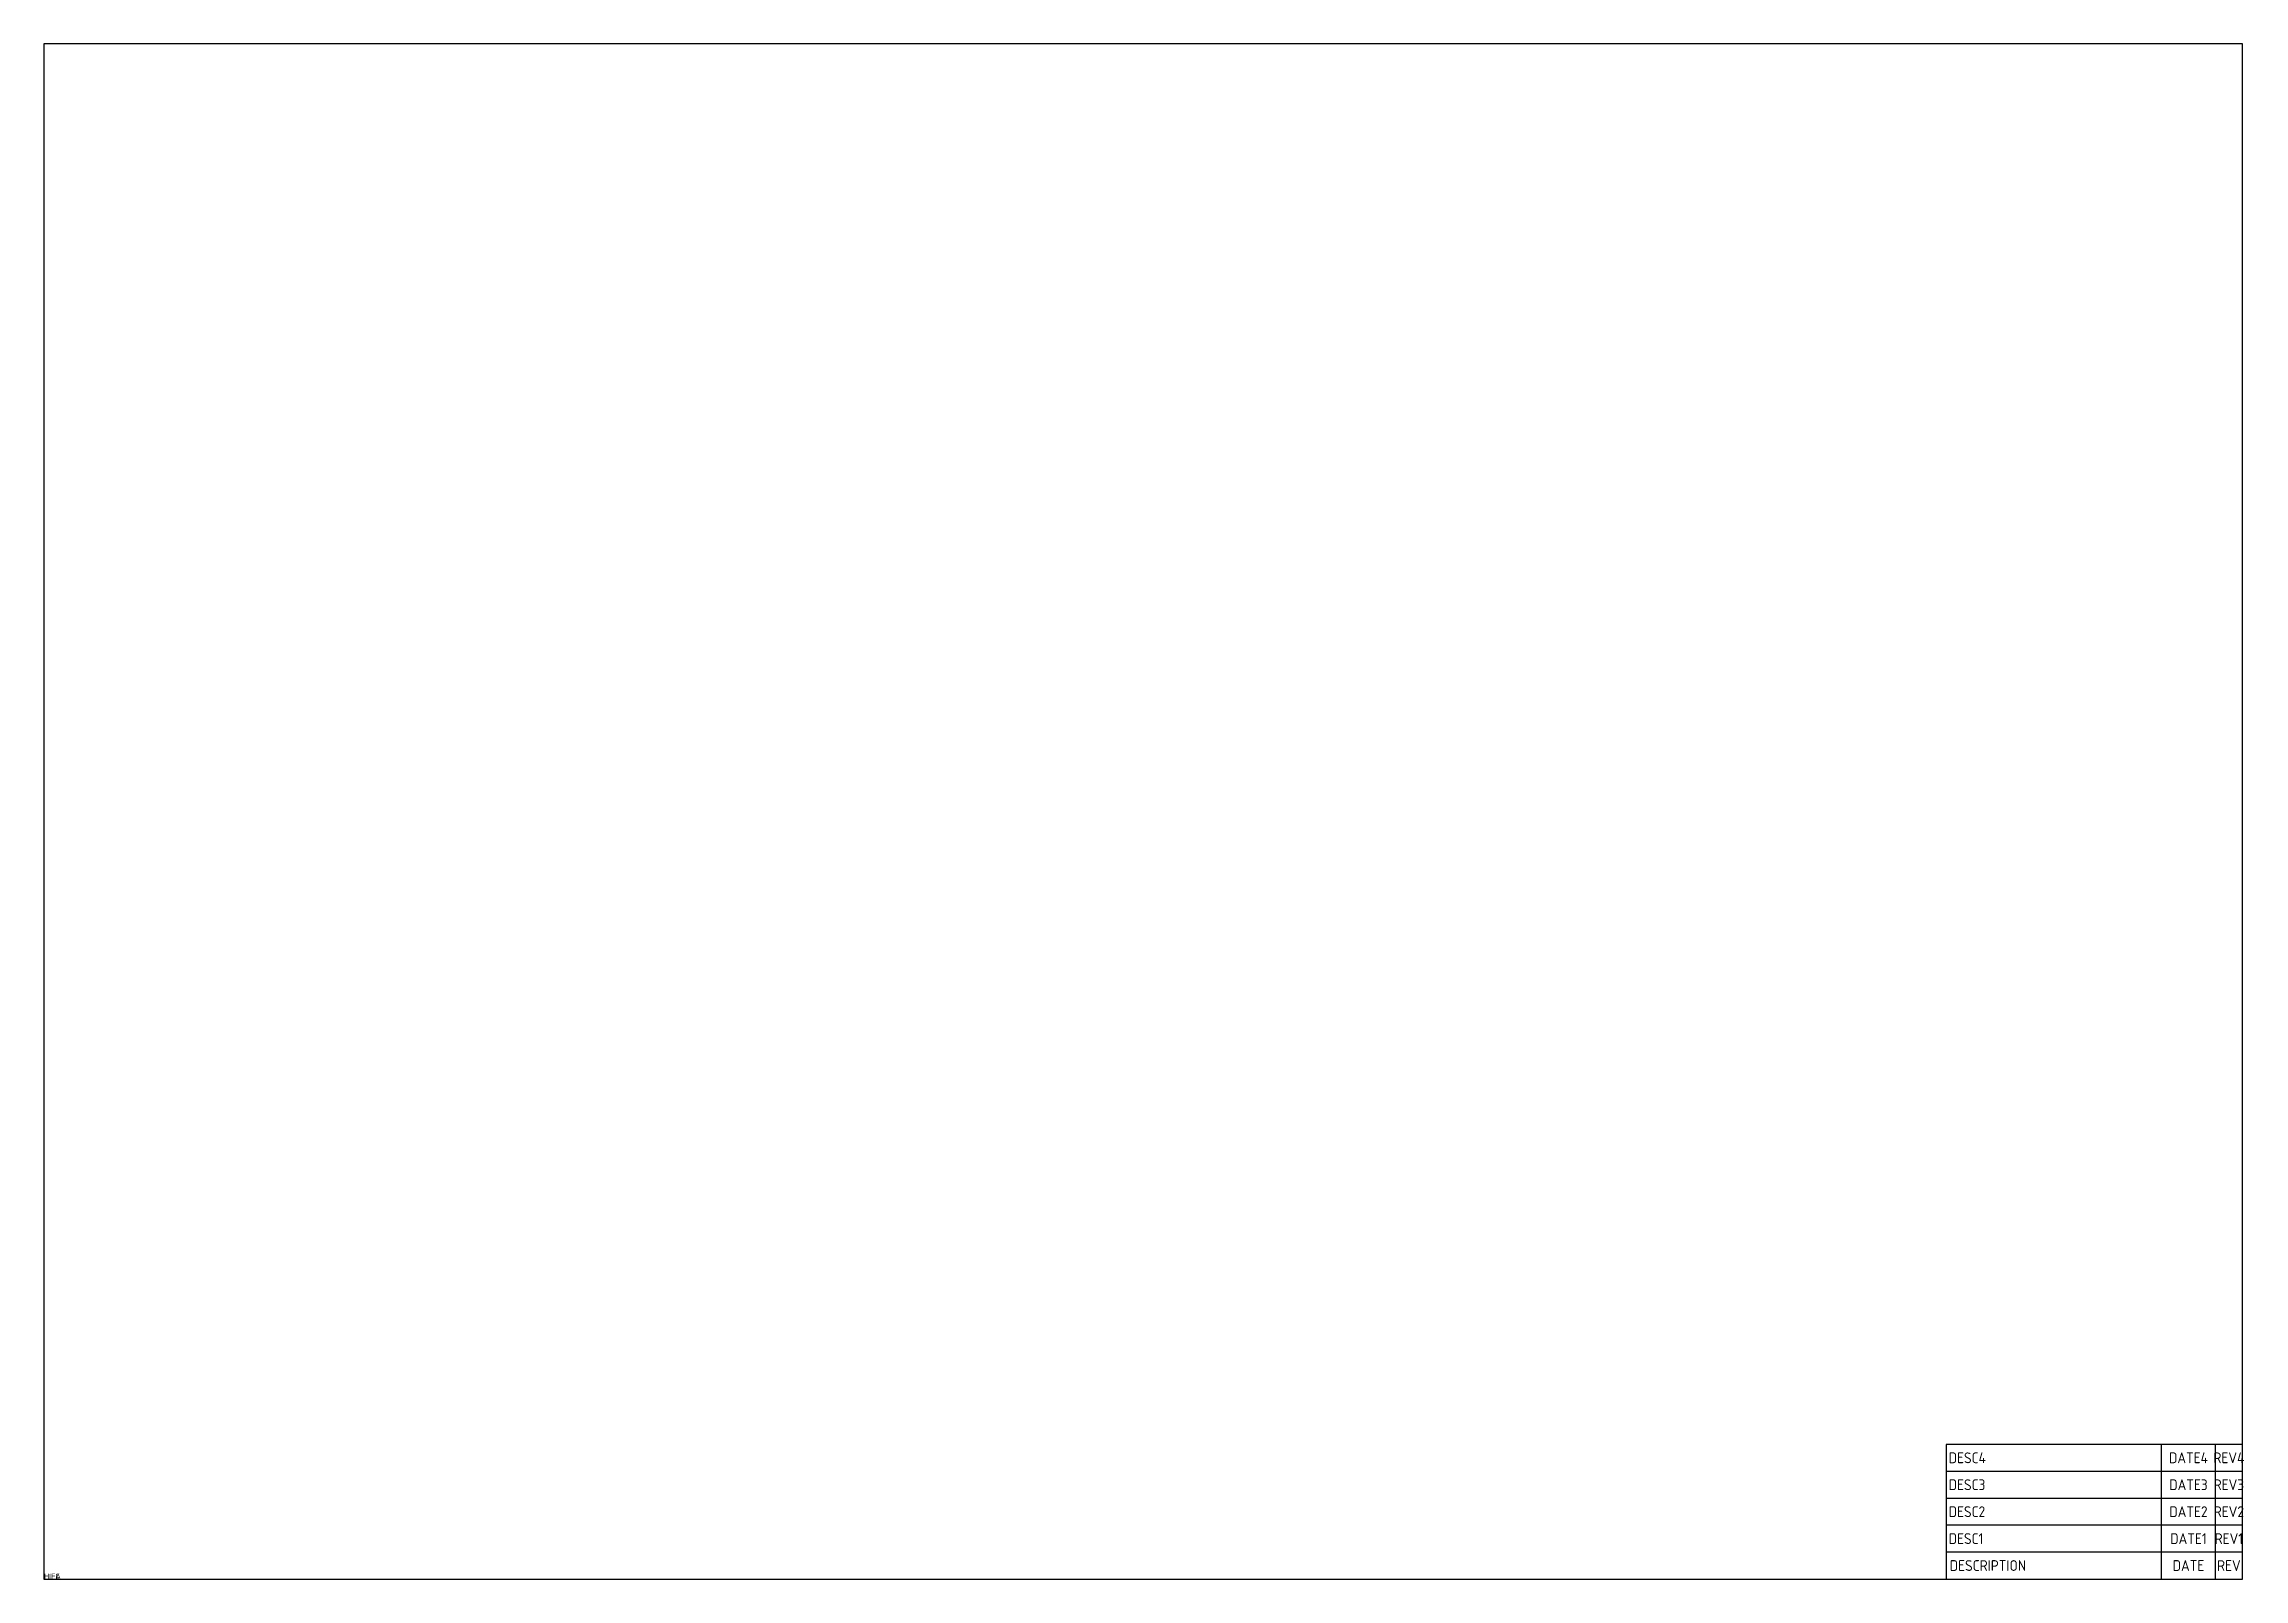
# Model space of a CAD drawing. Header units: millimetres. Extents: x 0 to 408, y 0 to 285.
import ezdxf
from ezdxf.enums import TextEntityAlignment as Align

# ---------------------------------------------------------------- set-up
doc = ezdxf.new("R2010")
doc.units = ezdxf.units.MM
doc.header["$LTSCALE"] = 5
doc.layers.add('TITLE BLOCK', color=7, linetype='Continuous')
doc.styles.get("Standard").update_dxf_attribs({"font": 'isocp.shx'})

msp = doc.modelspace()

# ---------------------------------------------------------------- linework, layer by layer
at = {"layer": 'TITLE BLOCK', "color": 8}
for p, q in [((393, 0), (393, 25)), ((403, 0), (403, 25)), ((353, 20), (408, 20)), ((353, 15), (408, 15)), ((408, 10), (353, 10)), ((408, 5), (353, 5))]:
    msp.add_line(p, q, dxfattribs=at)
at = {"layer": 'TITLE BLOCK', "color": 2}
msp.add_lwpolyline([(408, 0), (408, 285), (0, 285), (0, 0)], close=True, dxfattribs=at)
at = {"layer": 'TITLE BLOCK', "color": 8}
msp.add_lwpolyline([(408, 25), (353, 25), (353, 0), (408, 0)], close=True, dxfattribs=at)

# ---------------------------------------------------------------- texts
at = {"layer": 'Defpoints', "color": 8, "flags": 1}
for tag in ['HIFA', 'HIFC']:
    msp.add_attdef(tag, (0, 0), '', height=1, dxfattribs=at)
at = {"layer": 'TITLE BLOCK', "color": 1}
msp.add_text('DESCRIPTION', height=2, dxfattribs=at).set_placement((353.7, 2.5), align=Align.MIDDLE_LEFT)
for s, p in [('DATE', (398, 2.5)), ('REV', (405.5, 2.5))]:
    msp.add_text(s, height=2, dxfattribs=at).set_placement(p, align=Align.MIDDLE_CENTER)
for tag, p in [('DESC4', (353.5, 22.5)), ('DESC3', (353.5, 17.5)), ('DESC2', (353.5, 12.5)), ('DESC1', (353.5, 7.5))]:
    msp.add_attdef(tag, text='', height=2, dxfattribs=at).set_placement(p, align=Align.MIDDLE_LEFT)
for tag, p in [('DATE4', (398, 22.5)), ('REV4', (405.5, 22.5)), ('DATE3', (398, 17.5)), ('REV3', (405.5, 17.5)), ('DATE2', (398, 12.5)), ('REV2', (405.5, 12.5)), ('DATE1', (398, 7.5)), ('REV1', (405.5, 7.5))]:
    msp.add_attdef(tag, text='', height=2, dxfattribs=at).set_placement(p, align=Align.MIDDLE_CENTER)

doc.saveas('drawing.dxf')
